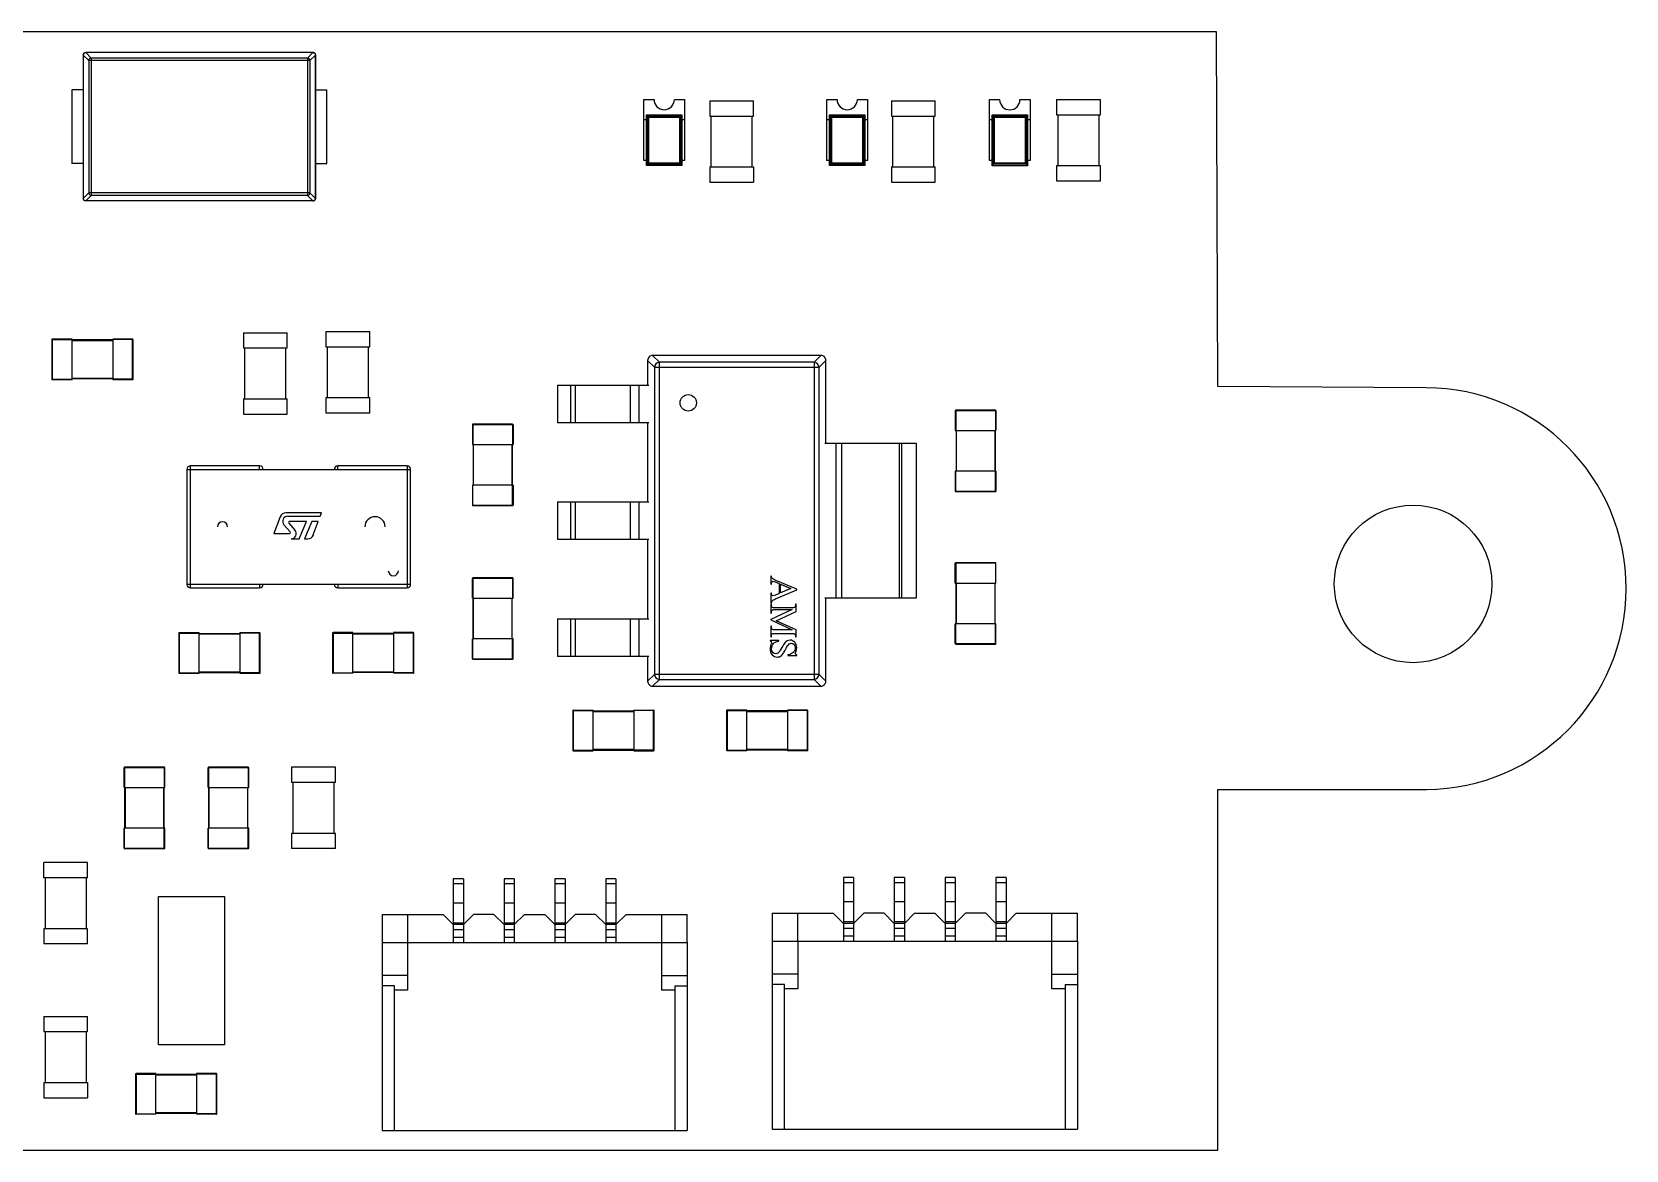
# Model space of a CAD drawing. Header units: millimetres. Extents: x -7.1 to 46, y -0.1 to 21.9.
# Drawn here: x 14.61 to 45.97, y -0.07 to 21.93 of the extents above; entities that cross this region are included whole.
import ezdxf

# ---------------------------------------------------------------- set-up
doc = ezdxf.new("R2010")
doc.units = ezdxf.units.MM

msp = doc.modelspace()

# ---------------------------------------------------------------- linework, layer by layer
at = {"color": 7, "linetype": 'Continuous', "lineweight": 25}
for p, q in [((37.914, 21.931), (0.148, 21.929)), ((37.939, 14.952), (37.914, 21.931)), ((15.622, 21.476), (15.622, 18.656)), ((15.622, 21.476), (15.731, 21.367)), ((15.622, 21.476), (15.622, 18.656)), ((15.672, 21.526), (15.781, 21.417)), ((20.142, 21.526), (15.672, 21.526)), ((20.142, 21.526), (15.672, 21.526)), ((15.731, 21.367), (15.731, 18.765)), ((20.083, 21.367), (15.731, 21.367)), ((15.781, 21.417), (15.781, 18.715)), ((20.033, 21.417), (15.781, 21.417)), ((20.142, 21.526), (20.033, 21.417)), ((20.033, 21.417), (20.033, 18.715)), ((20.192, 21.476), (20.083, 21.367)), ((20.083, 21.367), (20.083, 18.765)), ((20.192, 18.656), (20.192, 21.476)), ((20.192, 21.476), (20.192, 18.656)), ((15.622, 20.791), (15.402, 20.791)), ((15.402, 20.791), (15.402, 19.341)), ((20.192, 20.791), (20.412, 20.791)), ((20.412, 19.341), (20.412, 20.791)), ((26.651, 19.4), (26.651, 20.6)), ((26.651, 20.6), (26.851, 20.6)), ((27.251, 20.6), (27.451, 20.6)), ((27.451, 20.6), (27.451, 19.4)), ((27.946, 20.575), (27.946, 20.275)), ((27.946, 20.575), (28.806, 20.575)), ((28.806, 20.275), (28.806, 20.575)), ((30.251, 19.4), (30.251, 20.6)), ((30.251, 20.6), (30.451, 20.6)), ((30.851, 20.6), (31.051, 20.6)), ((31.051, 20.6), (31.051, 19.4)), ((31.521, 20.575), (31.521, 20.275)), ((31.521, 20.575), (32.381, 20.575)), ((32.381, 20.275), (32.381, 20.575)), ((33.45, 19.398), (33.45, 20.598)), ((33.45, 20.598), (33.65, 20.598)), ((34.05, 20.598), (34.25, 20.598)), ((34.25, 20.598), (34.25, 19.398)), ((34.771, 20.6), (34.771, 20.3)), ((34.771, 20.6), (35.631, 20.6)), ((35.631, 20.3), (35.631, 20.6)), ((26.701, 20.2), (26.651, 20.2)), ((26.729, 20.272), (26.701, 20.3)), ((26.701, 20.3), (27.401, 20.3)), ((26.701, 19.3), (26.701, 20.3)), ((26.729, 19.328), (26.729, 20.272)), ((26.729, 20.272), (27.373, 20.272)), ((26.749, 19.348), (26.749, 20.252)), ((26.749, 20.252), (27.353, 20.252)), ((27.353, 20.252), (27.353, 19.348)), ((27.373, 20.272), (27.401, 20.3)), ((27.373, 20.272), (27.373, 19.328)), ((27.401, 20.3), (27.401, 19.3)), ((27.451, 20.2), (27.401, 20.2)), ((27.946, 20.275), (28.806, 20.275)), ((27.976, 19.275), (27.976, 20.275)), ((28.776, 20.275), (28.776, 19.275)), ((30.301, 20.2), (30.251, 20.2)), ((30.329, 20.272), (30.301, 20.3)), ((30.301, 19.3), (30.301, 20.3)), ((30.301, 20.3), (31.001, 20.3)), ((30.329, 19.328), (30.329, 20.272)), ((30.329, 20.272), (30.973, 20.272)), ((30.349, 19.348), (30.349, 20.252)), ((30.349, 20.252), (30.953, 20.252)), ((30.953, 20.252), (30.953, 19.348)), ((30.973, 20.272), (31.001, 20.3)), ((30.973, 20.272), (30.973, 19.328)), ((31.001, 20.3), (31.001, 19.3)), ((31.051, 20.2), (31.001, 20.2)), ((31.521, 20.275), (32.381, 20.275)), ((31.551, 19.275), (31.551, 20.275)), ((32.351, 20.275), (32.351, 19.275)), ((33.5, 20.198), (33.45, 20.198)), ((33.528, 20.27), (33.5, 20.298)), ((33.5, 20.298), (34.2, 20.298)), ((33.5, 19.298), (33.5, 20.298)), ((33.528, 20.27), (34.172, 20.27)), ((33.528, 19.326), (33.528, 20.27)), ((33.548, 20.25), (34.152, 20.25)), ((33.548, 19.346), (33.548, 20.25)), ((34.152, 20.25), (34.152, 19.346)), ((34.172, 20.27), (34.2, 20.298)), ((34.172, 20.27), (34.172, 19.326)), ((34.2, 20.298), (34.2, 19.298)), ((34.25, 20.198), (34.2, 20.198)), ((34.771, 20.3), (35.631, 20.3)), ((34.801, 19.3), (34.801, 20.3)), ((35.601, 20.3), (35.601, 19.3)), ((15.622, 19.341), (15.402, 19.341)), ((20.192, 19.341), (20.412, 19.341)), ((26.701, 19.4), (26.651, 19.4)), ((26.701, 19.3), (26.729, 19.328)), ((27.401, 19.3), (26.701, 19.3)), ((27.373, 19.328), (26.729, 19.328)), ((27.353, 19.348), (26.749, 19.348)), ((27.373, 19.328), (27.401, 19.3)), ((27.451, 19.4), (27.401, 19.4)), ((27.946, 19.275), (27.946, 18.975)), ((27.946, 19.275), (28.806, 19.275)), ((28.806, 19.275), (28.806, 18.975)), ((30.301, 19.4), (30.251, 19.4)), ((30.301, 19.3), (30.329, 19.328)), ((31.001, 19.3), (30.301, 19.3)), ((30.973, 19.328), (30.329, 19.328)), ((30.953, 19.348), (30.349, 19.348)), ((30.973, 19.328), (31.001, 19.3)), ((31.051, 19.4), (31.001, 19.4)), ((31.521, 19.275), (31.521, 18.975)), ((31.521, 19.275), (32.381, 19.275)), ((32.381, 18.975), (32.381, 19.275)), ((33.5, 19.398), (33.45, 19.398)), ((33.5, 19.298), (33.528, 19.326)), ((34.2, 19.298), (33.5, 19.298)), ((34.172, 19.326), (33.528, 19.326)), ((34.152, 19.346), (33.548, 19.346)), ((34.172, 19.326), (34.2, 19.298)), ((34.25, 19.398), (34.2, 19.398)), ((34.771, 19.3), (34.771, 19)), ((34.771, 19.3), (35.631, 19.3)), ((35.631, 19), (35.631, 19.3)), ((27.946, 18.975), (28.806, 18.975)), ((31.521, 18.975), (32.381, 18.975)), ((34.771, 19), (35.631, 19)), ((15.622, 18.656), (15.731, 18.765)), ((15.672, 18.606), (15.781, 18.715)), ((20.142, 18.606), (15.672, 18.606)), ((20.142, 18.606), (15.672, 18.606)), ((20.083, 18.765), (15.731, 18.765)), ((20.033, 18.715), (15.781, 18.715)), ((20.142, 18.606), (20.033, 18.715)), ((20.192, 18.656), (20.083, 18.765)), ((18.773, 16.012), (18.773, 15.712)), ((18.773, 16.012), (19.633, 16.012)), ((19.633, 15.712), (19.633, 16.012)), ((20.398, 16.037), (20.398, 15.737)), ((20.398, 16.037), (21.258, 16.037)), ((21.258, 15.737), (21.258, 16.037)), ((15.003, 15.877), (15.403, 15.877)), ((15.003, 15.877), (15.003, 15.097)), ((15.013, 15.887), (15.013, 15.087)), ((15.403, 15.887), (15.013, 15.887)), ((15.403, 15.087), (15.403, 15.887)), ((16.203, 15.872), (15.403, 15.872)), ((15.403, 15.862), (16.203, 15.862)), ((16.203, 15.887), (16.203, 15.087)), ((16.593, 15.887), (16.203, 15.887)), ((16.603, 15.877), (16.203, 15.877)), ((16.593, 15.087), (16.593, 15.887)), ((16.603, 15.097), (16.603, 15.877)), ((18.773, 15.712), (19.633, 15.712)), ((18.803, 14.712), (18.803, 15.712)), ((19.603, 15.712), (19.603, 14.712)), ((20.398, 15.737), (21.258, 15.737)), ((20.428, 14.737), (20.428, 15.737)), ((21.228, 15.737), (21.228, 14.737)), ((26.725, 15.467), (26.859, 15.333)), ((26.725, 15.467), (26.725, 14.982)), ((26.957, 15.431), (26.823, 15.564)), ((30.133, 15.564), (26.823, 15.564)), ((26.957, 9.193), (26.957, 15.431)), ((29.999, 15.431), (26.957, 15.431)), ((30.133, 15.564), (29.999, 15.431)), ((29.999, 15.431), (29.999, 9.193)), ((30.097, 15.333), (30.23, 15.467)), ((30.23, 13.837), (30.23, 15.467)), ((15.003, 15.097), (15.403, 15.097)), ((15.403, 15.087), (15.013, 15.087)), ((16.203, 15.112), (15.403, 15.112)), ((16.203, 15.102), (15.403, 15.102)), ((16.603, 15.097), (16.203, 15.097)), ((16.593, 15.087), (16.203, 15.087)), ((26.859, 15.333), (30.097, 15.333)), ((26.859, 15.333), (26.859, 9.291)), ((30.097, 9.291), (30.097, 15.333)), ((24.951, 14.982), (26.748, 14.982)), ((24.951, 14.982), (24.951, 14.242)), ((25.205, 14.982), (25.205, 14.242)), ((25.305, 14.242), (25.305, 14.982)), ((26.383, 14.982), (26.383, 14.242)), ((26.559, 14.242), (26.559, 14.982)), ((42.04, 14.93), (37.939, 14.952)), ((18.773, 14.712), (18.773, 14.412)), ((18.773, 14.712), (19.633, 14.712)), ((19.633, 14.412), (19.633, 14.712)), ((20.398, 14.737), (20.398, 14.437)), ((20.398, 14.737), (21.258, 14.737)), ((20.398, 14.437), (21.258, 14.437)), ((21.258, 14.437), (21.258, 14.737)), ((33.578, 14.477), (32.778, 14.477)), ((32.778, 14.477), (32.778, 14.087)), ((32.788, 14.487), (32.788, 14.087)), ((33.568, 14.487), (32.788, 14.487)), ((33.568, 14.487), (33.568, 14.087)), ((33.578, 14.477), (33.578, 14.087)), ((18.773, 14.412), (19.633, 14.412)), ((24.078, 14.202), (23.278, 14.202)), ((23.278, 14.202), (23.278, 13.812)), ((23.288, 14.212), (23.288, 13.812)), ((24.068, 14.212), (23.288, 14.212)), ((24.068, 14.212), (24.068, 13.812)), ((24.078, 14.202), (24.078, 13.812)), ((26.748, 14.242), (24.951, 14.242)), ((26.725, 14.242), (26.725, 12.682)), ((23.278, 13.812), (24.078, 13.812)), ((23.293, 13.812), (23.293, 13.012)), ((23.303, 13.012), (23.303, 13.812)), ((24.053, 13.812), (24.053, 13.012)), ((24.063, 13.812), (24.063, 13.012)), ((30.208, 13.837), (32.005, 13.837)), ((30.43, 13.837), (30.43, 10.787)), ((30.547, 10.787), (30.547, 13.837)), ((31.673, 13.837), (31.673, 10.787)), ((31.723, 10.787), (31.723, 13.837)), ((32.005, 13.837), (32.005, 10.787)), ((32.778, 14.087), (33.578, 14.087)), ((32.793, 14.087), (32.793, 13.287)), ((32.803, 13.287), (32.803, 14.087)), ((33.553, 14.087), (33.553, 13.287)), ((33.563, 14.087), (33.563, 13.287)), ((17.663, 13.322), (17.663, 11.062)), ((17.663, 13.322), (22.063, 13.322)), ((17.733, 10.992), (17.733, 13.392)), ((19.093, 13.392), (17.733, 13.392)), ((19.093, 13.322), (19.093, 13.392)), ((20.633, 13.322), (20.633, 13.392)), ((21.993, 13.392), (20.633, 13.392)), ((21.993, 13.392), (21.993, 10.992)), ((22.063, 11.062), (22.063, 13.322)), ((33.578, 13.287), (32.778, 13.287)), ((32.778, 13.287), (32.778, 12.897)), ((32.788, 12.887), (32.788, 13.287)), ((33.568, 12.887), (33.568, 13.287)), ((33.578, 13.287), (33.578, 12.897)), ((24.078, 13.012), (23.278, 13.012)), ((23.278, 13.012), (23.278, 12.622)), ((23.288, 12.612), (23.288, 13.012)), ((24.068, 12.612), (24.068, 13.012)), ((24.078, 13.012), (24.078, 12.622)), ((32.778, 12.897), (33.578, 12.897)), ((32.788, 12.887), (33.568, 12.887)), ((23.278, 12.622), (24.078, 12.622)), ((23.288, 12.612), (24.068, 12.612)), ((24.951, 12.682), (26.748, 12.682)), ((24.951, 12.682), (24.951, 11.942)), ((25.205, 12.682), (25.205, 11.942)), ((25.305, 11.942), (25.305, 12.682)), ((26.383, 12.682), (26.383, 11.942)), ((26.559, 11.942), (26.559, 12.682)), ((19.497, 12.391), (19.375, 12.059)), ((19.693, 12.092), (19.572, 12.234)), ((20.308, 12.47), (19.609, 12.47)), ((19.649, 12.403), (20.283, 12.403)), ((19.667, 12.267), (19.788, 12.125)), ((20.015, 12.301), (19.683, 12.301)), ((19.871, 11.957), (20.015, 12.301)), ((20.117, 12.301), (19.973, 11.957)), ((20.246, 12.301), (20.117, 12.301)), ((20.149, 12.036), (20.246, 12.301)), ((20.283, 12.403), (20.308, 12.47)), ((19.375, 12.059), (19.678, 12.059)), ((19.711, 11.957), (19.871, 11.957)), ((19.973, 11.957), (20.037, 11.957)), ((26.748, 11.942), (24.951, 11.942)), ((26.725, 11.942), (26.725, 10.382)), ((33.578, 11.477), (32.778, 11.477)), ((32.778, 11.087), (32.778, 11.477)), ((32.788, 11.487), (32.788, 11.087)), ((33.568, 11.487), (32.788, 11.487)), ((33.568, 11.487), (33.568, 11.087)), ((33.578, 11.087), (33.578, 11.477)), ((22.063, 11.062), (17.663, 11.062)), ((17.733, 10.992), (19.093, 10.992)), ((19.093, 11.062), (19.093, 10.992)), ((20.633, 11.062), (20.633, 10.992)), ((20.633, 10.992), (21.993, 10.992)), ((24.078, 11.177), (23.278, 11.177)), ((23.278, 10.787), (23.278, 11.177)), ((23.288, 11.187), (23.288, 10.787)), ((24.068, 11.187), (23.288, 11.187)), ((24.068, 11.187), (24.068, 10.787)), ((24.078, 10.787), (24.078, 11.177)), ((29.16, 11.222), (29.147, 11.222)), ((29.147, 11.222), (29.147, 11.065)), ((29.147, 11.065), (29.16, 11.065)), ((29.235, 11.11), (29.314, 11.076)), ((29.658, 10.964), (29.247, 11.14)), ((29.314, 11.076), (29.314, 10.882)), ((29.341, 11.064), (29.543, 10.977)), ((29.341, 10.893), (29.341, 11.064)), ((29.543, 10.977), (29.341, 10.893)), ((32.778, 11.087), (33.578, 11.087)), ((32.793, 10.287), (32.793, 11.087)), ((32.803, 10.287), (32.803, 11.087)), ((33.553, 11.087), (33.553, 10.287)), ((33.563, 10.287), (33.563, 11.087)), ((23.278, 10.787), (24.078, 10.787)), ((23.293, 9.987), (23.293, 10.787)), ((23.303, 9.987), (23.303, 10.787)), ((24.053, 10.787), (24.053, 9.987)), ((24.063, 9.987), (24.063, 10.787)), ((29.16, 10.888), (29.147, 10.888)), ((29.147, 10.888), (29.147, 10.691)), ((29.147, 10.691), (29.16, 10.691)), ((29.147, 10.67), (29.147, 10.496)), ((29.16, 10.67), (29.147, 10.67)), ((29.16, 10.652), (29.16, 10.67)), ((29.242, 10.777), (29.658, 10.951)), ((29.314, 10.882), (29.242, 10.852)), ((29.647, 10.67), (29.633, 10.67)), ((29.647, 10.528), (29.647, 10.67)), ((29.658, 10.951), (29.658, 10.964)), ((32.005, 10.787), (30.208, 10.787)), ((30.23, 9.157), (30.23, 10.787)), ((24.951, 10.382), (26.748, 10.382)), ((24.951, 10.382), (24.951, 9.642)), ((25.205, 10.382), (25.205, 9.642)), ((25.305, 9.642), (25.305, 10.382)), ((26.383, 10.382), (26.383, 9.642)), ((26.559, 9.642), (26.559, 10.382)), ((29.567, 10.567), (29.147, 10.373)), ((29.147, 10.496), (29.16, 10.496)), ((29.147, 10.373), (29.147, 10.361)), ((29.147, 10.361), (29.567, 10.168)), ((29.16, 10.496), (29.16, 10.514)), ((29.56, 10.599), (29.233, 10.599)), ((29.233, 10.567), (29.567, 10.567)), ((29.255, 10.347), (29.647, 10.528)), ((17.503, 10.102), (17.903, 10.102)), ((17.503, 10.102), (17.503, 9.322)), ((17.513, 10.112), (17.513, 9.312)), ((17.513, 10.112), (17.903, 10.112)), ((17.903, 9.312), (17.903, 10.112)), ((17.903, 10.097), (18.703, 10.097)), ((17.903, 10.087), (18.703, 10.087)), ((18.703, 10.112), (18.703, 9.312)), ((18.703, 10.112), (19.093, 10.112)), ((19.103, 10.102), (18.703, 10.102)), ((19.093, 9.312), (19.093, 10.112)), ((19.103, 9.322), (19.103, 10.102)), ((20.528, 10.102), (20.528, 9.322)), ((20.528, 10.102), (20.928, 10.102)), ((20.538, 10.112), (20.538, 9.312)), ((20.928, 10.112), (20.538, 10.112)), ((20.928, 9.312), (20.928, 10.112)), ((21.728, 10.097), (20.928, 10.097)), ((20.928, 10.087), (21.728, 10.087)), ((21.728, 10.112), (21.728, 9.312)), ((22.118, 10.112), (21.728, 10.112)), ((22.128, 10.102), (21.728, 10.102)), ((22.118, 9.312), (22.118, 10.112)), ((22.128, 9.322), (22.128, 10.102)), ((29.16, 10.239), (29.147, 10.239)), ((29.147, 10.239), (29.147, 10.027)), ((29.16, 10.221), (29.16, 10.239)), ((29.16, 10.027), (29.16, 10.044)), ((29.567, 10.168), (29.233, 10.168)), ((29.233, 10.098), (29.56, 10.098)), ((29.647, 10.168), (29.255, 10.347)), ((29.633, 10.044), (29.633, 10.027)), ((29.647, 10.027), (29.647, 10.168)), ((33.578, 10.287), (32.778, 10.287)), ((32.778, 9.897), (32.778, 10.287)), ((32.788, 9.887), (32.788, 10.287)), ((33.568, 9.887), (33.568, 10.287)), ((33.578, 9.897), (33.578, 10.287)), ((23.278, 9.597), (23.278, 9.987)), ((24.078, 9.987), (23.278, 9.987)), ((23.288, 9.587), (23.288, 9.987)), ((24.068, 9.587), (24.068, 9.987)), ((24.078, 9.597), (24.078, 9.987)), ((29.135, 9.958), (29.135, 9.945)), ((29.307, 9.958), (29.135, 9.958)), ((29.147, 10.027), (29.16, 10.027)), ((29.307, 9.945), (29.307, 9.958)), ((29.633, 10.027), (29.647, 10.027)), ((32.778, 9.897), (33.578, 9.897)), ((32.788, 9.887), (33.568, 9.887)), ((23.278, 9.597), (24.078, 9.597)), ((23.288, 9.587), (24.068, 9.587)), ((26.748, 9.642), (24.951, 9.642)), ((26.725, 9.642), (26.725, 9.157)), ((29.485, 9.677), (29.485, 9.664)), ((29.485, 9.664), (29.658, 9.664)), ((29.658, 9.664), (29.658, 9.677)), ((17.503, 9.322), (17.903, 9.322)), ((17.513, 9.312), (17.903, 9.312)), ((18.703, 9.337), (17.903, 9.337)), ((17.903, 9.327), (18.703, 9.327)), ((19.103, 9.322), (18.703, 9.322)), ((18.703, 9.312), (19.093, 9.312)), ((20.528, 9.322), (20.928, 9.322)), ((20.928, 9.312), (20.538, 9.312)), ((21.728, 9.337), (20.928, 9.337)), ((21.728, 9.327), (20.928, 9.327)), ((22.128, 9.322), (21.728, 9.322)), ((22.118, 9.312), (21.728, 9.312)), ((26.859, 9.291), (26.725, 9.157)), ((26.823, 9.059), (26.957, 9.193)), ((30.097, 9.291), (26.859, 9.291)), ((26.957, 9.193), (29.999, 9.193)), ((29.999, 9.193), (30.133, 9.059)), ((30.23, 9.157), (30.097, 9.291)), ((26.823, 9.059), (30.133, 9.059)), ((25.253, 8.577), (25.653, 8.577)), ((25.253, 8.577), (25.253, 7.797)), ((25.263, 8.587), (25.263, 7.787)), ((25.263, 8.587), (25.653, 8.587)), ((25.653, 7.787), (25.653, 8.587)), ((25.653, 8.572), (26.453, 8.572)), ((25.653, 8.562), (26.453, 8.562)), ((26.453, 8.587), (26.453, 7.787)), ((26.453, 8.587), (26.843, 8.587)), ((26.853, 8.577), (26.453, 8.577)), ((26.843, 7.787), (26.843, 8.587)), ((26.853, 7.797), (26.853, 8.577)), ((28.278, 8.577), (28.678, 8.577)), ((28.278, 8.577), (28.278, 7.797)), ((28.288, 8.587), (28.288, 7.787)), ((28.678, 8.587), (28.288, 8.587)), ((28.678, 7.787), (28.678, 8.587)), ((29.478, 8.572), (28.678, 8.572)), ((28.678, 8.562), (29.478, 8.562)), ((29.478, 8.587), (29.478, 7.787)), ((29.868, 8.587), (29.478, 8.587)), ((29.878, 8.577), (29.478, 8.577)), ((29.868, 7.787), (29.868, 8.587)), ((29.878, 7.797), (29.878, 8.577)), ((25.253, 7.797), (25.653, 7.797)), ((25.263, 7.787), (25.653, 7.787)), ((26.453, 7.812), (25.653, 7.812)), ((25.653, 7.802), (26.453, 7.802)), ((26.853, 7.797), (26.453, 7.797)), ((26.453, 7.787), (26.843, 7.787)), ((28.278, 7.797), (28.678, 7.797)), ((28.678, 7.787), (28.288, 7.787)), ((29.478, 7.812), (28.678, 7.812)), ((29.478, 7.802), (28.678, 7.802)), ((29.878, 7.797), (29.478, 7.797)), ((29.868, 7.787), (29.478, 7.787)), ((17.228, 7.452), (16.428, 7.452)), ((16.428, 7.062), (16.428, 7.452)), ((16.438, 7.462), (16.438, 7.062)), ((17.218, 7.462), (16.438, 7.462)), ((17.218, 7.462), (17.218, 7.062)), ((17.228, 7.062), (17.228, 7.452)), ((18.878, 7.452), (18.078, 7.452)), ((18.078, 7.062), (18.078, 7.452)), ((18.088, 7.462), (18.088, 7.062)), ((18.868, 7.462), (18.088, 7.462)), ((18.868, 7.462), (18.868, 7.062)), ((18.878, 7.062), (18.878, 7.452)), ((19.723, 7.462), (19.723, 7.162)), ((20.583, 7.462), (19.723, 7.462)), ((20.583, 7.162), (20.583, 7.462)), ((16.428, 7.062), (17.228, 7.062)), ((16.443, 6.262), (16.443, 7.062)), ((16.453, 6.262), (16.453, 7.062)), ((17.203, 7.062), (17.203, 6.262)), ((17.213, 6.262), (17.213, 7.062)), ((18.078, 7.062), (18.878, 7.062)), ((18.093, 6.262), (18.093, 7.062)), ((18.103, 6.262), (18.103, 7.062)), ((18.853, 7.062), (18.853, 6.262)), ((18.863, 6.262), (18.863, 7.062)), ((20.583, 7.162), (19.723, 7.162)), ((19.753, 6.162), (19.753, 7.162)), ((20.553, 7.162), (20.553, 6.162)), ((37.939, 7.028), (42.048, 7.028)), ((37.939, -0.069), (37.939, 7.028)), ((17.228, 6.262), (16.428, 6.262)), ((16.428, 5.872), (16.428, 6.262)), ((16.438, 5.862), (16.438, 6.262)), ((17.218, 5.862), (17.218, 6.262)), ((17.228, 5.872), (17.228, 6.262)), ((18.878, 6.262), (18.078, 6.262)), ((18.078, 5.872), (18.078, 6.262)), ((18.088, 5.862), (18.088, 6.262)), ((18.868, 5.862), (18.868, 6.262)), ((18.878, 5.872), (18.878, 6.262)), ((19.723, 6.162), (19.723, 5.862)), ((20.583, 6.162), (19.723, 6.162)), ((20.583, 5.862), (20.583, 6.162)), ((16.428, 5.872), (17.228, 5.872)), ((16.438, 5.862), (17.218, 5.862)), ((18.078, 5.872), (18.878, 5.872)), ((18.088, 5.862), (18.868, 5.862)), ((20.583, 5.862), (19.723, 5.862)), ((14.848, 5.287), (14.848, 5.587)), ((15.708, 5.587), (14.848, 5.587)), ((15.708, 5.287), (15.708, 5.587)), ((15.708, 5.287), (14.848, 5.287)), ((14.878, 4.287), (14.878, 5.287)), ((15.678, 5.287), (15.678, 4.287)), ((23.103, 5.267), (22.903, 5.267)), ((22.903, 5.267), (22.903, 4.367)), ((23.103, 5.167), (22.903, 5.167)), ((23.103, 5.267), (23.103, 4.367)), ((24.103, 5.267), (23.903, 5.267)), ((23.903, 5.267), (23.903, 4.367)), ((24.103, 5.167), (23.903, 5.167)), ((24.103, 5.267), (24.103, 4.367)), ((25.103, 5.267), (24.903, 5.267)), ((24.903, 5.267), (24.903, 4.367)), ((25.103, 5.167), (24.903, 5.167)), ((25.103, 5.267), (25.103, 4.367)), ((26.103, 5.267), (25.903, 5.267)), ((25.903, 5.267), (25.903, 4.367)), ((26.103, 5.167), (25.903, 5.167)), ((26.103, 5.267), (26.103, 4.367)), ((30.778, 5.292), (30.578, 5.292)), ((30.578, 5.292), (30.578, 4.392)), ((30.778, 5.192), (30.578, 5.192)), ((30.778, 5.292), (30.778, 4.392)), ((31.778, 5.292), (31.578, 5.292)), ((31.578, 5.292), (31.578, 4.392)), ((31.778, 5.192), (31.578, 5.192)), ((31.778, 5.292), (31.778, 4.392)), ((32.778, 5.292), (32.578, 5.292)), ((32.578, 5.292), (32.578, 4.392)), ((32.778, 5.192), (32.578, 5.192)), ((32.778, 5.292), (32.778, 4.392)), ((33.778, 5.292), (33.578, 5.292)), ((33.578, 5.292), (33.578, 4.392)), ((33.778, 5.192), (33.578, 5.192)), ((33.778, 5.292), (33.778, 4.392)), ((17.104, 4.92), (18.403, 4.92)), ((17.104, 2.001), (17.104, 4.92)), ((18.403, 4.92), (18.403, 2.001)), ((23.103, 4.788), (22.903, 4.788)), ((24.103, 4.788), (23.903, 4.788)), ((25.103, 4.788), (24.903, 4.788)), ((26.103, 4.788), (25.903, 4.788)), ((30.778, 4.813), (30.578, 4.813)), ((31.778, 4.813), (31.578, 4.813)), ((32.778, 4.813), (32.578, 4.813)), ((33.778, 4.813), (33.578, 4.813)), ((21.503, 4.567), (22.703, 4.567)), ((21.503, 4.567), (21.503, 4.017)), ((22.003, 4.567), (22.003, 3.078)), ((22.703, 4.567), (22.903, 4.367)), ((23.103, 4.396), (22.903, 4.396)), ((23.303, 4.567), (23.103, 4.367)), ((23.703, 4.567), (23.303, 4.567)), ((23.703, 4.567), (23.903, 4.367)), ((24.103, 4.396), (23.903, 4.396)), ((24.103, 4.367), (24.303, 4.567)), ((24.303, 4.567), (24.703, 4.567)), ((24.703, 4.567), (24.903, 4.367)), ((25.103, 4.396), (24.903, 4.396)), ((25.103, 4.367), (25.303, 4.567)), ((25.703, 4.567), (25.303, 4.567)), ((25.703, 4.567), (25.903, 4.367)), ((26.103, 4.396), (25.903, 4.396)), ((26.303, 4.567), (26.103, 4.367)), ((26.303, 4.567), (27.503, 4.567)), ((27.003, 4.017), (27.003, 4.567)), ((27.503, 4.017), (27.503, 4.567)), ((29.178, 4.592), (30.378, 4.592)), ((29.178, 4.592), (29.178, 4.042)), ((29.678, 4.042), (29.678, 4.592)), ((30.378, 4.592), (30.578, 4.392)), ((30.778, 4.421), (30.578, 4.421)), ((30.578, 4.392), (30.578, 4.042)), ((30.778, 4.392), (30.578, 4.392)), ((30.978, 4.592), (30.778, 4.392)), ((30.778, 4.392), (30.778, 4.042)), ((31.378, 4.592), (30.978, 4.592)), ((31.578, 4.392), (31.378, 4.592)), ((31.778, 4.421), (31.578, 4.421)), ((31.578, 4.392), (31.578, 4.042)), ((31.778, 4.392), (31.578, 4.392)), ((31.778, 4.392), (31.978, 4.592)), ((31.778, 4.392), (31.778, 4.042)), ((31.978, 4.592), (32.378, 4.592)), ((32.378, 4.592), (32.578, 4.392)), ((32.778, 4.421), (32.578, 4.421)), ((32.578, 4.392), (32.578, 4.042)), ((32.778, 4.392), (32.578, 4.392)), ((32.778, 4.392), (32.978, 4.592)), ((32.778, 4.392), (32.778, 4.042)), ((33.378, 4.592), (32.978, 4.592)), ((33.578, 4.392), (33.378, 4.592)), ((33.778, 4.421), (33.578, 4.421)), ((33.578, 4.392), (33.578, 4.042)), ((33.778, 4.392), (33.578, 4.392)), ((33.778, 4.392), (33.978, 4.592)), ((33.778, 4.392), (33.778, 4.042)), ((33.978, 4.592), (35.178, 4.592)), ((34.678, 4.042), (34.678, 4.592)), ((35.178, 4.042), (35.178, 4.592)), ((14.848, 4.287), (14.848, 3.987)), ((15.708, 4.287), (14.848, 4.287)), ((15.708, 3.987), (15.708, 4.287)), ((22.903, 4.367), (22.903, 4.017)), ((23.103, 4.367), (22.903, 4.367)), ((23.103, 4.267), (22.903, 4.267)), ((23.103, 4.117), (22.903, 4.117)), ((23.103, 4.367), (23.103, 4.017)), ((23.903, 4.367), (23.903, 4.017)), ((24.103, 4.367), (23.903, 4.367)), ((24.103, 4.267), (23.903, 4.267)), ((24.103, 4.117), (23.903, 4.117)), ((24.103, 4.367), (24.103, 4.017)), ((24.903, 4.367), (24.903, 4.017)), ((25.103, 4.367), (24.903, 4.367)), ((25.103, 4.267), (24.903, 4.267)), ((25.103, 4.117), (24.903, 4.117)), ((25.103, 4.367), (25.103, 4.017)), ((25.903, 4.367), (25.903, 4.017)), ((26.103, 4.367), (25.903, 4.367)), ((26.103, 4.267), (25.903, 4.267)), ((26.103, 4.117), (25.903, 4.117)), ((26.103, 4.367), (26.103, 4.017)), ((30.778, 4.292), (30.578, 4.292)), ((30.778, 4.142), (30.578, 4.142)), ((31.778, 4.292), (31.578, 4.292)), ((31.778, 4.142), (31.578, 4.142)), ((32.778, 4.292), (32.578, 4.292)), ((32.778, 4.142), (32.578, 4.142)), ((33.778, 4.292), (33.578, 4.292)), ((33.778, 4.142), (33.578, 4.142)), ((15.708, 3.987), (14.848, 3.987)), ((21.503, 4.017), (27.503, 4.017)), ((21.503, 4.017), (21.503, 0.317)), ((27.003, 3.078), (27.003, 4.017)), ((27.503, 4.017), (27.503, 0.317)), ((29.178, 4.042), (35.178, 4.042)), ((29.178, 4.042), (29.178, 0.342)), ((29.678, 4.042), (29.678, 3.103)), ((34.678, 3.103), (34.678, 4.042)), ((35.178, 4.042), (35.178, 0.342)), ((22.003, 3.367), (21.503, 3.367)), ((21.743, 3.165), (21.503, 3.165)), ((21.743, 0.317), (21.743, 3.165)), ((27.003, 3.367), (27.503, 3.367)), ((27.263, 3.165), (27.263, 0.317)), ((27.263, 3.165), (27.503, 3.165)), ((29.678, 3.392), (29.178, 3.392)), ((29.418, 3.19), (29.178, 3.19)), ((29.418, 0.342), (29.418, 3.19)), ((34.678, 3.392), (35.178, 3.392)), ((34.938, 3.19), (34.938, 0.342)), ((34.938, 3.19), (35.178, 3.19)), ((22.003, 3.078), (21.743, 3.078)), ((27.263, 3.078), (27.003, 3.078)), ((29.678, 3.103), (29.418, 3.103)), ((34.938, 3.103), (34.678, 3.103)), ((14.848, 2.562), (14.848, 2.262)), ((14.848, 2.562), (15.708, 2.562)), ((15.708, 2.262), (15.708, 2.562)), ((14.848, 2.262), (15.708, 2.262)), ((14.878, 1.262), (14.878, 2.262)), ((15.678, 2.262), (15.678, 1.262)), ((18.403, 2.001), (17.104, 2.001)), ((14.848, 1.262), (14.848, 0.962)), ((14.848, 1.262), (15.708, 1.262)), ((15.708, 1.262), (15.708, 0.962)), ((16.653, 1.427), (16.653, 0.647)), ((16.653, 1.427), (17.053, 1.427)), ((16.663, 1.437), (16.663, 0.637)), ((17.053, 1.437), (16.663, 1.437)), ((17.053, 0.637), (17.053, 1.437)), ((17.853, 1.422), (17.053, 1.422)), ((17.053, 1.412), (17.853, 1.412)), ((17.853, 1.437), (17.853, 0.637)), ((18.243, 1.437), (17.853, 1.437)), ((18.253, 1.427), (17.853, 1.427)), ((18.243, 0.637), (18.243, 1.437)), ((18.253, 0.647), (18.253, 1.427)), ((14.848, 0.962), (15.708, 0.962)), ((16.653, 0.647), (17.053, 0.647)), ((17.053, 0.637), (16.663, 0.637)), ((17.853, 0.662), (17.053, 0.662)), ((17.853, 0.652), (17.053, 0.652)), ((18.253, 0.647), (17.853, 0.647)), ((18.243, 0.637), (17.853, 0.637)), ((21.503, 0.317), (27.503, 0.317)), ((29.178, 0.342), (35.178, 0.342)), ((-0.006, -0.069), (37.939, -0.069))]:
    msp.add_line(p, q, dxfattribs=at)
for centre, radius in [((27.524, 14.633), 0.161), ((41.783, 11.071), 1.55)]:
    msp.add_circle(centre, radius, dxfattribs=at)
for centre, radius, start, end in [((15.782, 21.366), 0.0504, 90.7299, 179.2701), ((20.032, 21.366), 0.0504, 0.7299, 89.2701), ((27.051, 20.6), 0.2, 180, 0), ((30.651, 20.6), 0.2, 180, 0), ((33.85, 20.598), 0.2, 180, 0), ((15.782, 18.766), 0.0504, 180.7299, 269.2701), ((20.032, 18.766), 0.0504, 270.7299, 359.2701), ((15.013, 15.877), 0.01, 90, 180), ((16.593, 15.877), 0.01, 35.5477, 90), ((26.823, 15.467), 0.0971, 89.5853, 180.4147), ((26.962, 15.328), 0.103, 92.8487, 177.1513), ((29.994, 15.328), 0.103, 2.8487, 87.1513), ((30.133, 15.467), 0.0971, 359.5853, 90.4147), ((15.013, 15.097), 0.01, 180, 270), ((15.013, 15.097), 0.01, 180, 270), ((16.593, 15.097), 0.01, 270, 0), ((16.593, 15.097), 0.01, 270, 0), ((42.022, 10.979), 3.951, 270.3779, 89.7381), ((32.788, 14.477), 0.01, 125.5477, 180), ((33.568, 14.477), 0.01, 0, 90), ((33.568, 14.477), 0.01, 0, 90), ((23.288, 14.202), 0.01, 125.5477, 180), ((24.068, 14.202), 0.01, 0, 90), ((24.068, 14.202), 0.01, 0, 90), ((17.733, 13.322), 0.07, 90, 180), ((19.093, 13.322), 0.07, 0, 90), ((20.633, 13.322), 0.07, 90, 180), ((21.993, 13.322), 0.07, 0, 90), ((32.788, 12.897), 0.01, 180, 270), ((33.568, 12.897), 0.01, 270, 0), ((33.568, 12.897), 0.01, 270, 0), ((23.288, 12.622), 0.01, 180, 270), ((24.068, 12.622), 0.01, 270, 0), ((24.068, 12.622), 0.01, 270, 0), ((18.363, 12.192), 0.1, 0, 180), ((19.609, 12.35), 0.12, 90, 160), ((19.649, 12.301), 0.102, 90, 220.479), ((19.683, 12.28), 0.0204, 90, 220.479), ((21.363, 12.192), 0.2, 0, 180), ((19.678, 12.079), 0.0204, 270, 40.479), ((19.711, 12.059), 0.102, 270, 40.479), ((20.037, 12.077), 0.12, 270, 340), ((21.724, 11.331), 0.1, 180, 0), ((32.788, 11.477), 0.01, 90, 180), ((32.788, 11.477), 0.01, 90, 180), ((33.568, 11.477), 0.01, 0, 90), ((17.733, 11.062), 0.07, 180, 270), ((19.093, 11.062), 0.07, 270, 360), ((20.633, 11.062), 0.07, 180, 270), ((21.993, 11.062), 0.07, 270, 0), ((23.288, 11.177), 0.01, 90, 180), ((23.288, 11.177), 0.01, 90, 180), ((24.068, 11.177), 0.01, 0, 90), ((17.513, 10.102), 0.01, 90, 180), ((17.513, 10.102), 0.01, 90, 180), ((19.093, 10.102), 0.01, 0, 90), ((19.093, 10.102), 0.01, 0, 90), ((20.538, 10.102), 0.01, 90, 180), ((22.118, 10.102), 0.01, 35.5477, 90), ((32.788, 9.897), 0.01, 180, 270), ((32.788, 9.897), 0.01, 180, 270), ((33.568, 9.897), 0.01, 305.5477, 0), ((23.288, 9.597), 0.01, 180, 270), ((23.288, 9.597), 0.01, 180, 270), ((24.068, 9.597), 0.01, 305.5477, 0), ((17.513, 9.322), 0.01, 215.5477, 270), ((19.093, 9.322), 0.01, 270, 0), ((20.538, 9.322), 0.01, 180, 270), ((20.538, 9.322), 0.01, 180, 270), ((22.118, 9.322), 0.01, 270, 0), ((22.118, 9.322), 0.01, 270, 0), ((26.823, 9.157), 0.0971, 179.5853, 270.4147), ((26.962, 9.296), 0.103, 182.8487, 267.1513), ((29.994, 9.296), 0.103, 272.8487, 357.1513), ((30.133, 9.157), 0.0971, 269.5853, 0.4147), ((25.263, 8.577), 0.01, 90, 180), ((25.263, 8.577), 0.01, 90, 180), ((26.843, 8.577), 0.01, 0, 90), ((26.843, 8.577), 0.01, 0, 90), ((28.288, 8.577), 0.01, 90, 180), ((29.868, 8.577), 0.01, 35.5477, 90), ((25.263, 7.797), 0.01, 215.5477, 270), ((26.843, 7.797), 0.01, 270, 0), ((28.288, 7.797), 0.01, 180, 270), ((28.288, 7.797), 0.01, 180, 270), ((29.868, 7.797), 0.01, 270, 0), ((29.868, 7.797), 0.01, 270, 0), ((16.438, 7.452), 0.01, 90, 180), ((16.438, 7.452), 0.01, 90, 180), ((17.218, 7.452), 0.01, 0, 90), ((18.088, 7.452), 0.01, 90, 180), ((18.088, 7.452), 0.01, 90, 180), ((18.868, 7.452), 0.01, 0, 90), ((16.438, 5.872), 0.01, 180, 270), ((16.438, 5.872), 0.01, 180, 270), ((17.218, 5.872), 0.01, 305.5477, 0), ((18.088, 5.872), 0.01, 180, 270), ((18.088, 5.872), 0.01, 180, 270), ((18.868, 5.872), 0.01, 305.5477, 0), ((16.663, 1.427), 0.01, 90, 180), ((18.243, 1.427), 0.01, 35.5477, 90), ((16.663, 0.647), 0.01, 180, 270), ((16.663, 0.647), 0.01, 180, 270), ((18.243, 0.647), 0.01, 270, 0), ((18.243, 0.647), 0.01, 270, 0)]:
    msp.add_arc(centre, radius, start, end, dxfattribs=at)
for points in [[(15.672, 21.526), (15.646, 21.525), (15.623, 21.502), (15.622, 21.476)], [(15.622, 21.476), (15.622, 21.502), (15.646, 21.526), (15.672, 21.526)], [(15.622, 21.476), (15.622, 21.476), (15.622, 21.476), (15.622, 21.476)], [(15.672, 21.526), (15.672, 21.526), (15.672, 21.526), (15.672, 21.526)], [(20.142, 21.526), (20.142, 21.526), (20.142, 21.526), (20.142, 21.526)], [(20.192, 21.476), (20.192, 21.476), (20.192, 21.476), (20.192, 21.476)], [(26.749, 20.252), (26.74, 20.261), (26.73, 20.271), (26.729, 20.272)], [(27.353, 20.252), (27.362, 20.261), (27.372, 20.271), (27.373, 20.272)], [(30.349, 20.252), (30.34, 20.261), (30.33, 20.271), (30.329, 20.272)], [(30.953, 20.252), (30.962, 20.261), (30.972, 20.271), (30.973, 20.272)], [(33.548, 20.25), (33.539, 20.259), (33.529, 20.269), (33.528, 20.27)], [(34.152, 20.25), (34.161, 20.259), (34.171, 20.269), (34.172, 20.27)], [(26.729, 19.328), (26.73, 19.329), (26.74, 19.339), (26.749, 19.348)], [(27.353, 19.348), (27.362, 19.339), (27.372, 19.329), (27.373, 19.328)], [(30.329, 19.328), (30.33, 19.329), (30.34, 19.339), (30.349, 19.348)], [(30.953, 19.348), (30.962, 19.339), (30.972, 19.329), (30.973, 19.328)], [(33.528, 19.326), (33.529, 19.327), (33.539, 19.337), (33.548, 19.346)], [(34.152, 19.346), (34.161, 19.337), (34.171, 19.327), (34.172, 19.326)], [(15.622, 18.656), (15.623, 18.63), (15.646, 18.607), (15.672, 18.606)], [(15.672, 18.606), (15.646, 18.606), (15.622, 18.63), (15.622, 18.656)], [(15.622, 18.656), (15.622, 18.656), (15.622, 18.656), (15.622, 18.656)], [(15.672, 18.606), (15.672, 18.606), (15.672, 18.606), (15.672, 18.606)], [(20.142, 18.606), (20.142, 18.606), (20.142, 18.606), (20.142, 18.606)], [(20.192, 18.656), (20.192, 18.656), (20.192, 18.656), (20.192, 18.656)], [(29.175, 11.182), (29.169, 11.188), (29.164, 11.201), (29.16, 11.222)], [(29.16, 11.065), (29.163, 11.112), (29.176, 11.123), (29.192, 11.123)], [(29.247, 11.14), (29.211, 11.155), (29.186, 11.169), (29.175, 11.182)], [(29.192, 11.123), (29.201, 11.123), (29.216, 11.118), (29.235, 11.11)], [(29.191, 10.837), (29.175, 10.837), (29.162, 10.848), (29.16, 10.888)], [(29.242, 10.852), (29.219, 10.842), (29.202, 10.837), (29.191, 10.837)], [(29.633, 10.67), (29.633, 10.629), (29.622, 10.614), (29.608, 10.607)], [(29.179, 10.607), (29.167, 10.616), (29.16, 10.631), (29.16, 10.652)], [(29.16, 10.514), (29.16, 10.533), (29.165, 10.548), (29.176, 10.557)], [(29.176, 10.557), (29.183, 10.564), (29.203, 10.567), (29.233, 10.567)], [(29.233, 10.599), (29.205, 10.599), (29.187, 10.602), (29.179, 10.607)], [(29.608, 10.607), (29.598, 10.602), (29.582, 10.599), (29.56, 10.599)], [(29.179, 10.176), (29.167, 10.185), (29.16, 10.2), (29.16, 10.221)], [(29.16, 10.044), (29.16, 10.064), (29.165, 10.078), (29.176, 10.087)], [(29.176, 10.087), (29.183, 10.094), (29.203, 10.098), (29.233, 10.098)], [(29.233, 10.168), (29.205, 10.168), (29.187, 10.171), (29.179, 10.176)], [(29.56, 10.098), (29.588, 10.098), (29.606, 10.095), (29.614, 10.089)], [(29.614, 10.089), (29.627, 10.081), (29.633, 10.066), (29.633, 10.044)], [(29.135, 9.945), (29.159, 9.942), (29.164, 9.934), (29.164, 9.922)], [(29.139, 9.829), (29.136, 9.816), (29.135, 9.803), (29.135, 9.788)], [(29.246, 9.696), (29.201, 9.696), (29.164, 9.735), (29.164, 9.796)], [(29.318, 9.738), (29.297, 9.71), (29.271, 9.696), (29.246, 9.696)], [(29.436, 9.78), (29.467, 9.837), (29.492, 9.874), (29.51, 9.889)], [(29.629, 9.816), (29.629, 9.782), (29.6, 9.711), (29.535, 9.684), (29.485, 9.677)], [(29.51, 9.889), (29.523, 9.899), (29.537, 9.905), (29.552, 9.905)], [(29.552, 9.905), (29.592, 9.905), (29.629, 9.867), (29.629, 9.816)], [(29.63, 9.703), (29.63, 9.708), (29.633, 9.718), (29.639, 9.732)], [(29.639, 9.732), (29.652, 9.762), (29.658, 9.79), (29.658, 9.817)], [(29.658, 9.677), (29.635, 9.682), (29.63, 9.69), (29.63, 9.703)]]:
    msp.add_open_spline(points, degree=3, dxfattribs=at)
for points, knots in [([(20.142, 21.526), (20.149, 21.525), (20.162, 21.523), (20.178, 21.512), (20.189, 21.496), (20.191, 21.483), (20.192, 21.476)], [0, 0, 0, 0, 0.268962, 0.5, 0.731038, 1, 1, 1, 1]), ([(20.192, 21.476), (20.191, 21.483), (20.19, 21.496), (20.178, 21.512), (20.162, 21.524), (20.149, 21.525), (20.142, 21.526)], [0, 0, 0, 0, 0.269289, 0.5, 0.730711, 1, 1, 1, 1]), ([(20.192, 18.656), (20.191, 18.649), (20.189, 18.636), (20.178, 18.62), (20.162, 18.609), (20.149, 18.607), (20.142, 18.606)], [0, 0, 0, 0, 0.268962, 0.5, 0.731038, 1, 1, 1, 1]), ([(20.142, 18.606), (20.149, 18.607), (20.162, 18.608), (20.178, 18.62), (20.19, 18.636), (20.191, 18.649), (20.192, 18.656)], [0, 0, 0, 0, 0.269289, 0.5, 0.730711, 1, 1, 1, 1]), ([(15.009, 15.886), (15.009, 15.886), (15.008, 15.886), (15.007, 15.885), (15.005, 15.883), (15.004, 15.882), (15.003, 15.88), (15.003, 15.879), (15.003, 15.878), (15.003, 15.877), (15.003, 15.877)], [0, 0, 0, 0, 0.045316, 0.232428, 0.411915, 0.58078, 0.735384, 0.874086, 0.938389, 1, 1, 1, 1]), ([(16.603, 15.877), (16.603, 15.877), (16.603, 15.878), (16.603, 15.878), (16.603, 15.879), (16.602, 15.881), (16.602, 15.882), (16.601, 15.883), (16.601, 15.883)], [0, 0, 0, 0, 0.086898, 0.178697, 0.385688, 0.635461, 0.934639, 1, 1, 1, 1]), ([(32.788, 14.487), (32.788, 14.487), (32.787, 14.487), (32.787, 14.487), (32.786, 14.487), (32.784, 14.486), (32.783, 14.486), (32.782, 14.485), (32.782, 14.485)], [0, 0, 0, 0, 0.086898, 0.178697, 0.385688, 0.635461, 0.934639, 1, 1, 1, 1]), ([(23.288, 14.212), (23.288, 14.212), (23.287, 14.212), (23.287, 14.212), (23.286, 14.212), (23.284, 14.211), (23.283, 14.211), (23.282, 14.21), (23.282, 14.21)], [0, 0, 0, 0, 0.086898, 0.1786965, 0.3856885, 0.6354607, 0.9346386, 1, 1, 1, 1]), ([(32.779, 12.893), (32.779, 12.893), (32.779, 12.892), (32.78, 12.891), (32.782, 12.889), (32.783, 12.888), (32.785, 12.887), (32.786, 12.887), (32.787, 12.887), (32.788, 12.887), (32.788, 12.887)], [0, 0, 0, 0, 0.045316, 0.232428, 0.411915, 0.58078, 0.735384, 0.874086, 0.938389, 1, 1, 1, 1]), ([(23.279, 12.618), (23.279, 12.618), (23.279, 12.617), (23.28, 12.616), (23.282, 12.614), (23.283, 12.613), (23.285, 12.612), (23.286, 12.612), (23.287, 12.612), (23.288, 12.612), (23.288, 12.612)], [0, 0, 0, 0, 0.045316, 0.232428, 0.411915, 0.58078, 0.735384, 0.874086, 0.938389, 1, 1, 1, 1]), ([(33.577, 11.481), (33.577, 11.481), (33.577, 11.482), (33.576, 11.483), (33.574, 11.485), (33.573, 11.486), (33.571, 11.487), (33.57, 11.487), (33.569, 11.487), (33.568, 11.487), (33.568, 11.487)], [0, 0, 0, 0, 0.045316, 0.232428, 0.411915, 0.58078, 0.735384, 0.874086, 0.938389, 1, 1, 1, 1]), ([(24.077, 11.181), (24.077, 11.181), (24.077, 11.182), (24.076, 11.183), (24.074, 11.185), (24.073, 11.186), (24.071, 11.187), (24.07, 11.187), (24.069, 11.187), (24.068, 11.187), (24.068, 11.187)], [0, 0, 0, 0, 0.045316, 0.2324276, 0.4119152, 0.5807796, 0.7353844, 0.874086, 0.9383888, 1, 1, 1, 1]), ([(29.16, 10.691), (29.162, 10.711), (29.167, 10.727), (29.187, 10.75), (29.209, 10.763), (29.242, 10.777)], [0, 0, 0, 0, 0.5, 0.5, 1, 1, 1, 1]), ([(20.534, 10.111), (20.534, 10.111), (20.533, 10.111), (20.532, 10.11), (20.53, 10.108), (20.529, 10.107), (20.528, 10.105), (20.528, 10.104), (20.528, 10.103), (20.528, 10.102), (20.528, 10.102)], [0, 0, 0, 0, 0.045316, 0.232428, 0.411915, 0.58078, 0.735384, 0.874086, 0.938389, 1, 1, 1, 1]), ([(22.128, 10.102), (22.128, 10.102), (22.128, 10.103), (22.128, 10.103), (22.128, 10.104), (22.127, 10.106), (22.127, 10.107), (22.126, 10.108), (22.126, 10.108)], [0, 0, 0, 0, 0.086898, 0.178697, 0.385688, 0.635461, 0.934639, 1, 1, 1, 1]), ([(29.135, 9.788), (29.135, 9.742), (29.149, 9.704), (29.204, 9.645), (29.236, 9.631), (29.274, 9.631)], [0, 0, 0, 0, 0.5, 0.5, 1, 1, 1, 1]), ([(29.164, 9.922), (29.164, 9.916), (29.16, 9.901), (29.144, 9.853), (29.14, 9.837), (29.139, 9.829)], [0, 0, 0, 0, 0.5, 0.5, 1, 1, 1, 1]), ([(29.164, 9.796), (29.164, 9.836), (29.179, 9.874), (29.213, 9.911), (29.236, 9.928), (29.28, 9.94), (29.307, 9.945)], [0, 0, 0, 0, 0.5, 0.5, 0.75, 1, 1, 1, 1]), ([(29.274, 9.631), (29.304, 9.631), (29.333, 9.642), (29.369, 9.671), (29.387, 9.692), (29.418, 9.745), (29.436, 9.78)], [0, 0, 0, 0, 0.5, 0.5, 0.75, 1, 1, 1, 1]), ([(29.527, 9.964), (29.485, 9.964), (29.451, 9.944), (29.408, 9.89), (29.389, 9.86), (29.341, 9.774), (29.326, 9.748), (29.318, 9.738)], [0, 0, 0, 0, 0.5, 0.5, 0.75, 0.75, 1, 1, 1, 1]), ([(29.658, 9.817), (29.658, 9.859), (29.645, 9.895), (29.593, 9.95), (29.563, 9.964), (29.527, 9.964)], [0, 0, 0, 0, 0.5, 0.5, 1, 1, 1, 1]), ([(33.568, 9.887), (33.568, 9.887), (33.569, 9.887), (33.569, 9.887), (33.57, 9.887), (33.572, 9.888), (33.573, 9.888), (33.574, 9.889), (33.574, 9.889)], [0, 0, 0, 0, 0.086898, 0.178697, 0.385688, 0.635461, 0.934639, 1, 1, 1, 1]), ([(24.068, 9.587), (24.068, 9.587), (24.069, 9.587), (24.069, 9.587), (24.07, 9.587), (24.072, 9.588), (24.073, 9.588), (24.074, 9.589), (24.074, 9.589)], [0, 0, 0, 0, 0.086898, 0.178697, 0.385688, 0.635461, 0.934639, 1, 1, 1, 1]), ([(17.503, 9.322), (17.503, 9.322), (17.503, 9.321), (17.503, 9.321), (17.503, 9.32), (17.504, 9.318), (17.504, 9.317), (17.505, 9.316), (17.505, 9.316)], [0, 0, 0, 0, 0.086898, 0.1786965, 0.3856885, 0.6354607, 0.9346386, 1, 1, 1, 1]), ([(19.097, 9.313), (19.097, 9.313), (19.098, 9.313), (19.099, 9.314), (19.101, 9.316), (19.102, 9.317), (19.103, 9.319), (19.103, 9.32), (19.103, 9.321), (19.103, 9.322), (19.103, 9.322)], [0, 0, 0, 0, 0.045316, 0.232428, 0.411915, 0.58078, 0.735384, 0.874086, 0.938389, 1, 1, 1, 1]), ([(28.284, 8.586), (28.284, 8.586), (28.283, 8.586), (28.282, 8.585), (28.28, 8.583), (28.279, 8.582), (28.279, 8.58), (28.278, 8.579), (28.278, 8.578), (28.278, 8.577), (28.278, 8.577)], [0, 0, 0, 0, 0.045316, 0.232428, 0.411915, 0.58078, 0.735384, 0.874086, 0.938389, 1, 1, 1, 1]), ([(29.878, 8.577), (29.878, 8.577), (29.878, 8.578), (29.878, 8.578), (29.878, 8.579), (29.877, 8.581), (29.877, 8.582), (29.876, 8.583), (29.876, 8.583)], [0, 0, 0, 0, 0.086898, 0.1786965, 0.3856885, 0.6354607, 0.9346386, 1, 1, 1, 1]), ([(25.253, 7.797), (25.253, 7.797), (25.253, 7.796), (25.253, 7.796), (25.253, 7.795), (25.254, 7.793), (25.254, 7.792), (25.255, 7.791), (25.255, 7.791)], [0, 0, 0, 0, 0.086898, 0.178697, 0.385688, 0.635461, 0.934639, 1, 1, 1, 1]), ([(26.847, 7.788), (26.847, 7.788), (26.848, 7.788), (26.849, 7.789), (26.851, 7.791), (26.852, 7.792), (26.853, 7.794), (26.853, 7.795), (26.853, 7.796), (26.853, 7.797), (26.853, 7.797)], [0, 0, 0, 0, 0.045316, 0.232428, 0.411915, 0.58078, 0.735384, 0.874086, 0.938389, 1, 1, 1, 1]), ([(17.227, 7.456), (17.227, 7.456), (17.227, 7.457), (17.226, 7.458), (17.224, 7.46), (17.223, 7.461), (17.221, 7.462), (17.22, 7.462), (17.219, 7.462), (17.218, 7.462), (17.218, 7.462)], [0, 0, 0, 0, 0.045316, 0.232428, 0.411915, 0.58078, 0.735384, 0.874086, 0.938389, 1, 1, 1, 1]), ([(18.877, 7.456), (18.877, 7.456), (18.877, 7.457), (18.876, 7.458), (18.874, 7.46), (18.873, 7.461), (18.871, 7.462), (18.87, 7.462), (18.869, 7.462), (18.868, 7.462), (18.868, 7.462)], [0, 0, 0, 0, 0.045316, 0.232428, 0.411915, 0.58078, 0.735384, 0.874086, 0.938389, 1, 1, 1, 1]), ([(17.218, 5.862), (17.218, 5.862), (17.219, 5.862), (17.219, 5.862), (17.22, 5.862), (17.222, 5.863), (17.223, 5.863), (17.224, 5.864), (17.224, 5.864)], [0, 0, 0, 0, 0.086898, 0.178697, 0.385688, 0.635461, 0.934639, 1, 1, 1, 1]), ([(18.868, 5.862), (18.868, 5.862), (18.869, 5.862), (18.869, 5.862), (18.87, 5.862), (18.872, 5.863), (18.873, 5.863), (18.874, 5.864), (18.874, 5.864)], [0, 0, 0, 0, 0.086898, 0.1786965, 0.3856885, 0.6354607, 0.9346386, 1, 1, 1, 1]), ([(16.659, 1.436), (16.659, 1.436), (16.658, 1.436), (16.657, 1.435), (16.655, 1.433), (16.654, 1.432), (16.653, 1.43), (16.653, 1.429), (16.653, 1.428), (16.653, 1.427), (16.653, 1.427)], [0, 0, 0, 0, 0.0453159, 0.2324276, 0.4119152, 0.5807796, 0.7353844, 0.874086, 0.9383888, 1, 1, 1, 1]), ([(18.253, 1.427), (18.253, 1.427), (18.253, 1.428), (18.253, 1.428), (18.253, 1.429), (18.252, 1.431), (18.252, 1.432), (18.251, 1.433), (18.251, 1.433)], [0, 0, 0, 0, 0.086898, 0.178697, 0.385688, 0.635461, 0.934639, 1, 1, 1, 1])]:
    msp.add_open_spline(points, degree=3, knots=knots, dxfattribs=at)

doc.saveas('drawing.dxf')
